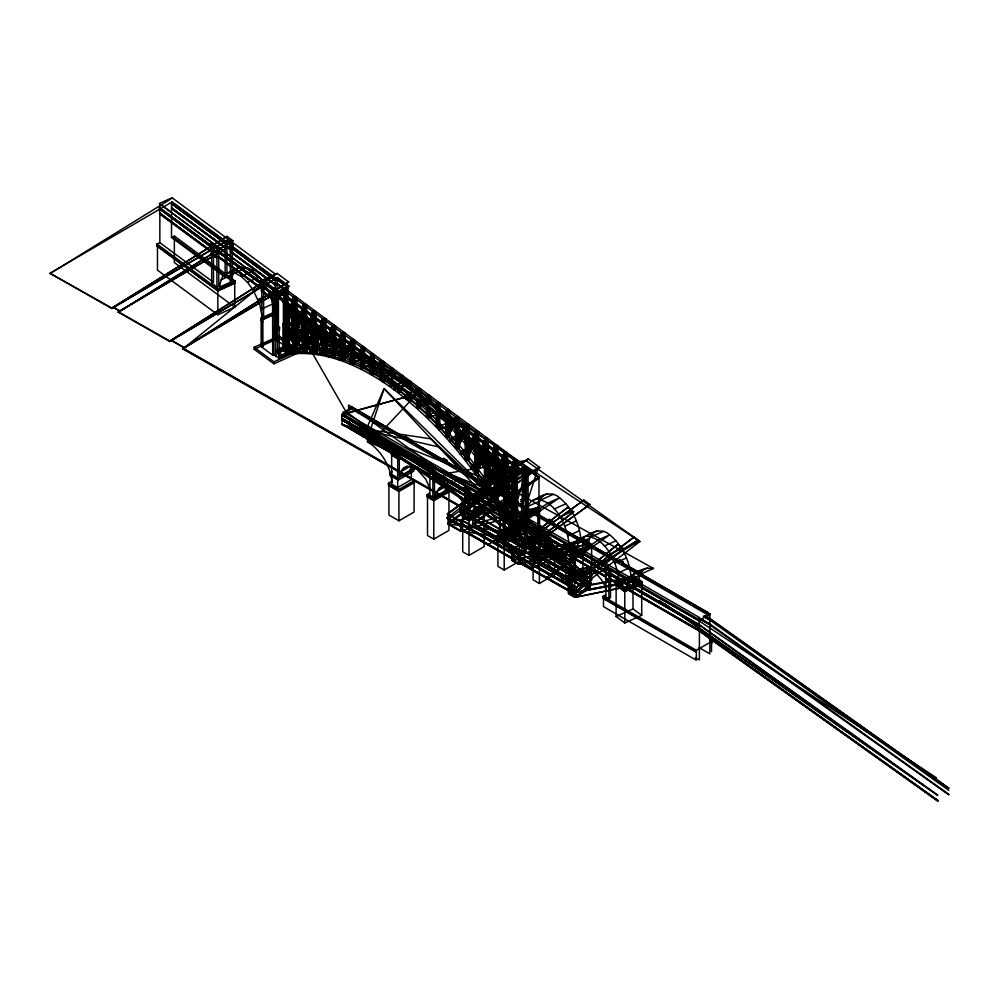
<?xml version="1.0" encoding="UTF-8"?>
<svg xmlns="http://www.w3.org/2000/svg" width="999" height="999" viewBox="0 0 999 999"><rect width="100%" height="100%" fill="white"/><g stroke="black" fill="none" stroke-linecap="round" stroke-linejoin="round"><path stroke-width="1.5" d="M525.249 524.937L525.249 499.962L526.985 501.248L526.985 526.223L525.024 525.049L525.024 519.443L523.626 518.406L521.503 520.804L509.353 526.148C479.37 474.55 442.22 425.961 394.23 389.86L394.318 385.989C361.313 361.838 319.355 341.458 277.572 351.66L279.295 356.144C320.492 346.041 361.863 366.158 394.405 389.985L406.506 384.528L406.418 380.532C370.704 354.57 320.979 330.269 277.572 351.66M523.164 518.756L494.268 473.414L482.167 478.871L480.819 481.381L492.919 475.924C468.494 441.633 440.172 409.677 406.331 384.403L406.418 380.532L394.318 385.989L394.405 389.985M407.704 397.577L407.879 393.781C372.59 365.334 326.636 339.535 279.82 350.649L281.543 355.12C322.739 345.03 364.111 365.147 396.653 388.973L396.566 384.977L396.478 388.848C430.319 414.123 458.641 446.078 483.066 480.369L484.415 477.859C462.4 446.915 437.25 417.969 407.879 393.781M415.309 394.143L415.484 390.347C380.194 361.9 334.24 336.101 287.425 347.215L289.148 351.698C330.344 341.596 371.715 361.713 404.258 385.539L404.17 381.543L404.083 385.414C452.072 421.516 489.223 470.104 519.205 521.703L520.916 519.767L511.7 504.245L510.052 506.306M418.893 407.155L419.243 403.509M426.498 403.733L426.848 400.075L415.484 390.347M211.288 253.459L211.288 254.108L213.087 252.647L211.288 253.459L216.883 257.592L218.681 256.78L218.731 286.201L219.817 287C220.055 281.081 222.44 273.639 229.058 272.365C236.239 267.47 245.742 264.485 252.809 271.104C265.422 281.306 272.827 297.277 274.151 313.286L275.237 314.098L275.237 285.09L230.382 251.935L232.18 251.124L232.18 280.132L230.382 280.944L230.382 251.935M219.817 287L231.468 281.743C231.706 275.824 234.091 268.381 240.709 267.108M537.862 509.278L539.585 510.564L539.585 535.539L526.523 541.433L524.787 540.159L523.701 540.646L512.824 532.604L448.064 523.876L460.651 531.043L525.499 512.887L526.585 513.698C526.835 507.779 529.22 500.324 535.826 499.05C543.006 494.168 552.509 491.171 559.577 497.802C572.19 507.992 579.595 523.976 580.931 539.984L582.017 540.784L524.512 553.571L472.627 524.025L538.973 477.809L528.096 469.767L528.096 525.711L538.973 533.753L537.862 534.265L537.862 509.278L540.022 510.639L526.56 516.72L524.6 515.259L524.6 513.299L538.061 507.217L540.022 508.678L540.022 510.639M526.585 513.698L538.236 508.441C538.473 502.522 540.859 495.079 547.477 493.806M535.826 499.05C556.967 501.211 567.207 526.56 569.28 545.242L570.367 546.041L512.537 560.589L518.593 564.035L575.599 549.912L576.685 550.724C576.935 544.805 579.32 537.35 585.926 536.076C593.106 531.181 602.609 528.196 609.69 534.827C622.29 545.017 629.695 561.001 631.031 577.01L632.117 577.809L582.454 586.563L530.569 557.017L589.048 543.856L583.803 539.972L524.512 553.571M576.685 550.724L588.336 545.466C588.586 539.547 590.971 532.105 597.577 530.831M585.926 536.076C607.08 538.236 617.32 563.586 619.38 582.267L620.466 583.066L570.479 593.568L576.535 597.027L625.711 586.937L626.798 587.737C626.136 574.388 642.207 566.908 653.458 568.419L641.808 573.676L636.038 573.101M626.798 587.737L638.448 582.492C638.686 576.573 641.071 569.13 647.689 567.857M429.77 475.437L399.3 457.842L397.689 458.778L391.258 454.42L397.689 458.129L399.3 457.205L399.3 475.736L400.075 476.186C399.45 467.944 409.165 463.548 415.397 468.531L418.007 467.02M400.075 476.186L410.527 470.154L411.526 465.546M466.695 499.55L466.695 496.528L434.49 477.934L432.879 478.858L429.882 477.135L429.882 495.254L432.879 496.99L435.277 496.515C440.709 471.653 467.682 500.474 465.921 514.198M435.277 496.515L445.729 490.472L446.715 485.864L436.263 491.895M500.561 516.071L469.692 498.251L468.081 499.188L465.084 497.452L465.084 515.584L468.081 517.307L470.479 516.833C475.099 493.031 500.986 518.631 500.799 531.705M470.479 516.833L480.931 510.801L481.256 508.354M535.764 536.401L504.895 518.581L503.284 519.505L500.287 517.782L500.287 535.901L503.284 537.637L505.681 537.15C510.289 513.361 536.188 538.948 535.988 552.022M537.1 537.175L535.489 538.099L535.489 556.231L538.486 557.954L540.871 557.479C544.63 534.915 569.393 557.03 570.529 569.418M540.871 557.479L551.336 551.448L551.66 549M572.302 557.492L570.691 558.429L570.691 576.548L573.688 578.284L576.073 577.797C579.832 555.232 604.595 577.36 605.731 589.735M576.073 577.797L586.525 571.765L586.863 569.318M430.007 417.557L430.532 414.061M437.612 414.123L438.136 410.639L426.848 400.075M394.318 385.989L416.995 404.52L428.284 415.084L439.448 426.423L438.761 429.732L450.849 424.275L451.548 420.966L440.384 409.627L429.095 399.063L406.418 380.532M440.996 428.721L441.695 425.412M448.613 425.287L449.3 421.978L438.136 410.639M451.848 440.634L452.697 437.5M459.453 437.2L460.314 434.078L449.3 421.978M293.619 297.377L285.776 325.312L287.3 326.436L294.78 344.742L286.963 326.76L295.167 298.526M296.965 297.714L294.942 298.626L287.175 326.511L295.429 298.551L293.369 297.452L295.379 296.541L296.965 297.714L296.965 346.491L294.942 347.402L293.369 346.228L293.369 297.452M296.828 333.641L305.082 305.682L296.828 333.641L295.429 332.442L303.371 304.408L295.529 332.33M296.616 333.903L304.807 305.657M304.857 339.648L314.235 344.505L306.393 340.796L314.735 312.812L306.893 340.734L304.857 339.648L312.687 336.114L314.235 337.262L306.393 348.039L304.857 346.903M314.46 312.787L306.631 340.709L305.082 339.573L312.6 311.588L305.182 339.46M325.911 319.106L323.901 320.017L316.121 347.914L324.388 319.942L322.315 318.856L324.338 317.944L325.911 319.106L325.911 347.54L323.901 348.451L322.315 347.29L322.315 318.856M324.113 319.917L316.271 347.839L314.735 346.703L322.24 318.718L314.835 346.591M478.596 467.794L477.06 466.658L485.039 438.661L484.677 467.27L486.251 468.431L488.274 467.52L488.274 439.085L486.7 437.924L484.677 438.836L477.21 466.583M486.438 439.872L478.509 467.907L486.338 439.985M504.195 452.997L496.366 480.919L497.902 482.055M503.983 453.096L503.983 495.242L505.556 496.403L507.579 495.492L507.579 453.346L506.006 452.185L503.983 453.096L506.068 454.195L498.226 482.117L496.166 481.031L507.03 494.942L497.714 482.167L505.744 454.133M505.744 488.024L513.998 460.064L505.744 488.024L513.636 506.181L515.184 507.342L507.342 489.285L505.819 488.161L513.661 484.627L515.184 485.751L507.342 464.897L505.806 463.761L503.783 464.672L503.783 513.449L505.357 514.61L507.38 513.698L507.38 464.922L505.357 465.834L505.357 514.61M513.848 460.127L506.006 488.049L507.554 489.198L515.059 507.529L507.667 489.198M515.397 461.263L507.455 489.298L515.721 461.326L513.636 460.227L515.646 459.315L517.232 460.477L517.232 509.253L515.209 510.164L513.636 509.003L513.636 460.227M517.12 526.51L516.133 531.118L505.681 537.15M515.759 537.587L538.061 468.219L539.747 467.457L528.184 458.916L460.164 506.381L183.192 348.676L275.449 274.163L172.065 197.752L159.291 203.521L525.287 473.976L504.495 544.318L515.759 537.587L582.554 576.061L531.48 546.54L589.847 504.483L583.903 500.087L524.612 543.069L473.538 513.986L538.061 468.219L460.164 505.931L183.192 348.239L288.699 281.943L277.135 273.401L261.001 280.682L272.552 289.66L274.238 288.898M324.238 349.4L332.08 325.911L324.151 349.488L325.686 350.624L333.529 327.135L335.564 326.236L335.564 349.625L333.541 350.537L331.968 349.375L331.968 325.986L333.991 325.075L335.564 326.236M462.487 453.246L463.511 450.312M470.092 449.812L471.128 446.878L460.314 434.078M341.621 333.117L341.621 351.611L343.194 352.784L345.217 351.873L345.217 333.366L343.644 332.205L341.621 333.117L333.803 351.985L335.614 353.159L343.444 334.328L335.227 353.122L343.181 334.265L341.633 333.129L333.891 351.885M472.914 466.496L474.1 463.773M480.519 463.074L481.705 460.339L471.128 446.878M362.962 436.863L384.091 388.586L588.523 590.009L639.148 580.881L633.915 576.997L584.065 585.626L582.454 586.563M293.718 350.162L303.122 328.933L293.419 350.05L295.267 351.311M295.18 308.117L295.18 350.262L296.765 351.436L296.765 309.29L294.742 310.202L294.742 352.347L293.157 351.173L293.157 309.028L295.18 308.117L296.765 309.29L304.595 330.12L295.142 351.323L304.458 330.145M497.727 499.937L496.153 498.776L496.153 456.63L497.727 457.792L497.727 499.937L495.704 500.849L494.13 499.687L494.13 457.542L496.153 456.63L503.983 477.46L494.692 498.676L496.228 499.812L505.544 478.633L497.689 457.767M354.87 340.497L353.296 339.335L351.273 340.247L351.273 354.67L352.847 355.844L354.87 354.932L354.87 340.497L352.847 341.408L344.867 356.368L353.072 341.496L351.286 340.259L343.444 355.219L344.992 356.368M448.014 432.43L455.494 417.345L455.719 431.855L457.305 433.029L459.328 432.117L459.328 417.694L457.742 416.521L455.719 417.432L447.902 432.417L449.737 433.703L457.217 418.618M449.375 433.603L457.28 418.593L459.328 417.694M490.671 476.935L492.02 474.425L481.705 460.339M492.919 475.924L494.268 473.414L483.953 459.328L451.548 420.966L437.799 427.072L436.226 425.911L436.226 414.747M306.606 340.597L314.448 344.318L304.595 339.81L312.437 343.519M488.324 474.887L495.866 479.07L486.513 473.901L494.355 470.354L495.879 471.491L488.311 482.48L495.866 471.478M494.155 477.797L486.301 474.088L495.904 478.746L494.355 477.609M492.17 493.518L490.671 495.816L502.772 490.359L504.27 488.061L492.17 493.518L511.6 525.137L513.311 523.201L484.415 477.859M504.095 507.679L502.447 509.74L492.919 494.792L494.418 492.507M500.524 491.371L502.022 489.085L521.453 520.691L508.878 526.498L508.878 528.134L512.4 530.744L512.187 505.856L515.821 504.22L517.544 505.494L517.544 530.481L528.096 525.711M312.724 336.139L304.583 346.715L312.724 336.139L304.87 315.272L302.809 316.159L302.809 351.735L304.395 352.897L306.418 351.985L306.418 316.421L304.832 315.247L304.832 350.824L306.418 351.985M314.448 337.412L306.606 348.201L314.448 337.412L306.456 341.071M344.88 345.192L353.084 352.659L343.456 343.793L341.421 344.692L341.421 359.116L342.994 360.277L345.017 359.365L345.017 344.942L343.456 343.793L343.444 358.204L345.017 359.365M351.373 351.398L351.074 362.987L352.647 364.148L354.67 363.236L354.67 352.073L353.097 350.911L351.074 351.823L343.519 343.494L352.834 352.822L351.298 351.685M449.388 422.415L457.23 430.319L447.914 420.979L449.45 422.115M455.881 428.621L448.027 420.716L457.292 430.02L455.744 428.871M508.878 526.498L511.001 524.1L523.626 518.406M509.353 526.148L511.063 524.213L512.4 525.137L512.4 530.744M582.554 576.061L584.053 575.174L590.921 579.095L639.959 541.508L416.958 393.918L377.947 435.452L345.679 411.251L276.111 289.847M304.595 345.005L294.892 332.642L305.931 346.678L297.003 333.504M590.634 582.442L590.559 578.883M344.031 425.062L489.66 493.469L590.272 588.286L584.065 584.977L582.454 585.913L530.569 556.381L530.569 552.335L582.454 581.868L584.053 580.819L590.322 584.39L590.634 582.954M590.197 584.315L590.122 588.436M344.068 419.505L591.133 583.241L584.053 579.17L582.454 580.144L531.58 551.186L582.454 579.632L584.053 578.696L591.133 582.729M344.068 420.005L591.133 583.241M344.031 421.016L590.322 584.39M347.302 423.126L349.425 421.216M344.131 415.896L590.921 579.095M704.47 615.784L709.852 618.881L709.69 624.75L948.85 794.929M570.479 588.886L570.479 592.931L572.077 591.995L572.077 587.949L520.192 558.404L518.593 559.465L512.325 555.894L513.936 554.957L513.936 553.808L462.25 524.388L462.25 529.458L460.651 530.394L460.651 525.287L462.25 524.35L513.124 553.821L462.25 524.85L460.651 525.786L447.09 518.069L514.448 466.009L447.889 513.911L447.889 517.557L460.651 524.812L460.651 521.178L462.25 520.242L571.878 582.654L570.279 583.591L570.279 587.237L576.535 590.796L576.535 587.162L587.737 577.272L550.262 541.945L341.745 414.523L341.745 418.156L342.982 419.33M637.999 540.072L623.813 548.788L617.869 544.393L569.667 583.603L576.548 587.512L587.974 577.41L550.262 541.945L341.646 414.935L350.112 407.679M576.535 590.796L587.824 580.844M587.499 586.713L576.535 596.378L576.548 591.271L588.149 581.031L535.988 532.03L341.745 418.631L342.357 424.325M539.348 477.21L473.026 524.025L539.348 477.847L528.134 468.931L516.945 473.976L447.689 523.901L460.651 531.281L462.25 529.695L513.736 559.003L512.125 560.589L518.593 564.273L520.192 562.687L571.678 591.995L570.079 593.581L576.548 597.252L587.662 586.8L489.11 493.868L341.745 423.976L391.521 453.359M576.548 597.252L587.662 587.449L438.661 446.928L341.745 424.625M576.548 587.512L623.813 548.788M569.667 583.603L617.869 544.393M303.159 328.746L295.317 307.892L303.059 328.996L304.583 330.12M518.593 554.52L573.713 511.763L567.769 507.367L511.725 550.611L518.593 554.52L520.104 553.646L571.178 582.717M573.713 511.763L520.104 553.196L520.192 556.868L571.878 586.301L569.467 587.749L576.548 591.77L588.149 581.543L535.988 532.529L341.745 419.13L392.27 448.301L390.659 449.225L392.27 447.789L341.745 418.631L342.982 419.842M511.725 550.611L567.769 507.367M211.688 249.45L211.688 253.484L213.486 252.685L213.486 248.639L159.74 209.053L213.287 248.626L213.287 247.477L211.488 248.289L211.488 249.425L216.908 253.434L218.731 252.51L263.399 285.639L263.399 284.503L218.606 251.436L262.587 283.928L260.801 284.74L272.627 293.456L274.425 292.645L274.338 295.03L514.535 472.527L448.089 523.251L448.089 519.205M584.053 575.174L634.015 537.112L639.959 541.508M634.015 537.112L582.554 575.611L638.186 540.197L525.861 460.527L444.33 473.763L429.283 462.949M460.651 521.528L525.287 473.976L460.651 521.528L447.29 513.923L512.05 466.196L513.736 465.434L447.29 513.923M531.48 546.977L589.847 504.483M524.612 543.069L583.903 500.087M546.141 577.872L598.039 540.084L609.69 534.827L556.518 571.79M532.18 551.398L532.18 555.444L526.111 551.985L524.512 552.922L472.627 523.389L538.948 477.185L528.096 469.155L517.12 474.113L449.275 522.964L514.385 504.957L512.899 503.871L512.899 471.466L515.609 470.242L517.12 471.353L526.548 467.107L526.523 499.475L525.049 498.389L522.327 499.612L522.327 467.22L525.049 465.996L525.224 499.7L526.985 501.248M449.488 516.62L447.889 519.205L514.535 472.527M473.538 513.986L539.747 467.457M460.164 506.381L528.184 458.916M488.186 544.88L547.927 503.059L559.577 497.802L498.576 538.798M526.411 467.17L460.077 512.075L460.077 510.926L461.675 509.989L474.425 517.257L474.425 518.406L472.827 519.343L524.512 548.763L526.111 547.939L582.454 580.107M571.178 582.28L639.11 540.884M538.948 477.185L472.627 519.343L472.627 523.389M231.381 245.667L233.179 245.367L226.96 240.796L111.776 308.491L49.95 273.289L111.876 308.079L227.035 236.376L232.979 240.771L118.744 311.988L169.818 341.071L275.449 274.163M183.192 348.676L288.699 281.943M528.096 469.155L460.077 512.075M169.818 341.071L277.135 273.401M118.744 311.988L232.979 240.771M111.876 308.079L227.035 236.376M50.649 273.227L172.415 198.014M351.636 408.778L342.033 414.71L416.958 393.918M353.109 407.879L351.223 406.78L550.187 521.653M182.48 348.738L288.099 285.976L182.48 348.738L460.077 506.78L461.675 505.844L474.425 513.111L474.425 516.745L472.827 517.682L472.827 514.048L474.425 513.111M118.044 312.05L232.38 244.805L118.044 312.05L169.73 341.483L277.16 277.872L275.362 278.172L226.96 242.457L225.137 243.381L171.503 203.746L225.162 243.269M169.73 341.483L277.06 277.822L288.898 286.538L286.301 287.3L288.099 286.488L288.099 287.637L286.214 288.374L287.899 287.612L287.949 348.251L277.397 353.009L277.397 328.034L279.57 329.395L275.537 331.218L273.576 329.757L273.576 327.797L275.712 328.596L278.421 327.372L278.421 294.967L276.923 293.856L286.351 289.61L286.376 322.015L287.862 323.114L285.14 324.338L283.666 323.239L283.641 290.834L285.14 291.945L285.09 351.848L287.113 350.936L287.113 302.16L285.527 300.986L283.516 301.898L283.516 350.674L285.527 349.762L287.113 350.936M111.776 308.491L227.06 240.334L225.262 241.146L172.153 201.898L49.95 273.289M447.09 518.069L449.088 516.383M460.077 510.926L459.665 510.189L461.663 509.015L475.237 516.745L473.638 518.194L524.5 547.152L526.111 546.178L526.111 542.532L532.38 546.103L532.38 549.737L530.781 550.674L530.781 547.04L532.38 546.103M459.665 510.701L461.675 509.49L461.675 505.844M447.689 523.901L449.45 523.064M460.651 524.812L462.25 523.876L462.25 520.242M472.827 519.343L472.827 518.194L475.237 516.745M460.651 526.361L462.25 525.424L514.135 554.957L514.135 559.003L512.537 559.939L512.325 554.745L513.936 553.808M462.25 525.536L460.651 526.473L447.889 519.205M460.651 531.281L462.25 529.695M520.192 556.868L518.593 557.804L512.325 554.245L512.325 550.599L513.936 549.662L513.936 553.309L511.525 554.757L518.606 558.778L520.204 557.842L571.066 586.813L520.204 557.342L518.593 558.316L518.593 563.386L520.192 562.449L520.204 557.342L571.878 586.8L571.878 587.949M461.675 509.989L461.675 511.138L524.512 547.115L524.512 543.468L526.111 542.532M511.525 554.757L513.124 553.309M472.827 523.913L524.512 553.334L524.512 547.614L526.111 546.678L532.38 550.249L532.38 551.398L530.569 552.335M526.111 547.827L524.512 548.763L472.627 519.343M512.537 555.894L514.135 554.957M518.593 557.804L518.593 554.17L520.192 553.234M512.125 560.589L513.736 559.003M524.512 553.334L526.111 552.397L526.111 546.678M582.454 581.755L530.781 552.335L530.781 551.186L533.179 549.737L526.111 545.704L524.5 546.64L473.638 518.194M531.58 551.186L533.179 549.737M530.569 556.381L532.18 555.444M590.322 583.241L584.053 579.67L584.053 585.389L582.454 586.326L530.981 557.017L532.579 555.444L526.111 551.76L524.512 552.697L472.827 523.264M518.593 564.273L520.192 562.687M530.981 557.017L532.579 556.081L526.111 552.397M582.454 580.144L582.454 576.46L584.053 575.524L590.322 579.095M569.467 587.749L571.066 586.301M571.878 586.8L570.279 587.737L570.279 588.886L576.535 592.457L587.499 582.779L535.152 533.354L341.745 419.817L397.689 452.31L399.3 451.386L429.97 469.093M582.454 586.326L582.454 580.606L584.053 579.67M570.279 588.886L572.077 587.949M570.079 593.581L571.678 591.995M588.523 590.009L590.122 589.073L639.148 580.881M390.859 444.642C392.17 444.717 389.985 441.92 397.689 448.676L397.689 452.31M412.162 440.222C410.714 441.908 412.45 442.145 405.344 436.288L403.833 437.599M430.157 474.787L399.3 456.968L397.689 457.904L397.689 452.784L391.458 449.225L391.458 450.374L393.069 449.45M393.281 449.45L391.658 450.374L391.658 454.42L397.689 457.904M397.689 448.676L399.2 447.714L399.3 451.386M409.952 441.595L413.274 443.044M399.2 448.151L397.689 449.026L390.859 445.079M390.659 449.225L397.689 453.284L399.3 452.36L430.494 470.367L399.3 451.848L397.689 452.822L390.659 448.726M431.293 470.367L429.682 471.303L429.682 472.452L431.506 471.516L399.3 452.922L397.689 453.971L391.458 450.374M411.476 467.669L413.886 469.068L413.886 471.029L398.189 480.094L389.747 475.212L389.747 473.251L392.357 471.74M403.346 468.281L407.267 466.021M401.074 471.578L410.214 466.296M410.851 466.683L413.461 465.172M410.676 478.084L414.622 480.369L414.622 482.33L398.926 491.396L388.399 485.314L388.399 483.341L392.32 481.081M389.747 473.251L398.189 478.121L413.886 469.068M426.473 468.169C433.803 464.473 425.886 467.057 432.879 469.006L434.49 468.069L434.49 471.703L465.159 489.41M442.058 459.228L443.568 458.354L447.365 460.551L445.154 461.913M431.293 466.221L429.682 467.157L429.682 470.791M430.157 475.424L399.3 457.604L397.689 458.541L391.658 455.069L391.658 484.065L397.689 487.537L411.363 479.645L411.363 472.015M464.398 489.947L434.49 472.677L432.879 473.613L428.883 471.303L430.494 469.867M428.883 471.303L431.293 469.867M447.365 460.551L445.854 461.863M469.592 488.361L468.081 489.672L464.285 487.475L465.796 486.163L434.39 468.481L432.879 469.343L429.083 467.157M388.399 483.341L398.926 489.423L414.622 480.369M399.3 453.034L432.879 472.639L434.49 471.703M465.159 489.922L434.49 472.177L432.879 473.151L432.879 478.221L434.49 477.285L466.695 495.879M464.685 497.452L466.296 496.528L434.49 478.171L432.879 479.095L429.483 476.486L432.879 478.459L434.49 477.522L466.296 495.879L464.685 497.452L468.081 499.425L469.692 498.489L501.498 516.845M446.066 487.649L449.488 489.622L449.488 491.583L433.791 500.649L426.96 496.703L426.96 494.73L429.57 493.219M438.549 488.598L442.47 486.338M445.079 484.827L447.689 483.329M452.584 483.241L455.194 481.73M446.565 489.098L444.955 490.022L445.729 490.472M455.819 485.839L458.441 484.328M426.96 494.73L433.791 498.676L449.488 489.622M433.791 500.337L448.951 491.583L448.951 530.394L433.791 539.148L427.497 535.514L427.497 496.703L432.542 499.612M398.926 520.804L414.086 512.05L414.086 482.33L398.926 491.083L388.936 485.314L388.936 515.034L398.926 520.804L398.926 489.423M456.456 491.508L459.065 489.997M478.771 478.671L477.247 479.982L478.771 479.108L482.567 481.306L478.771 479.108M464.285 487.475L465.796 486.6M469.692 488.386L468.081 489.235L468.081 492.957L469.692 492.032L500.362 509.74M480.756 482.005L482.567 480.869M481.056 481.743L482.567 481.306M500.899 510.501L499.275 511.95L500.899 510.501L469.692 492.495L468.081 493.469L464.885 491.62L464.885 492.769L466.695 491.833M500.899 511.013L469.692 493.007L468.081 493.931L464.085 491.121L468.081 493.431L469.692 492.495L469.692 497.614L500.561 515.434M465.084 492.769L465.084 496.815L468.081 498.538L469.692 497.614M464.685 496.815L468.081 498.776L469.692 497.839L501.498 516.208M481.268 507.967L484.69 509.94L484.69 511.913L468.993 520.966L462.162 517.02L462.162 515.059L466.083 512.787M473.751 508.928L477.672 506.668M471.466 512.225L480.619 506.943M482.554 506.58L489.085 502.809M491.021 506.156L493.643 504.645M462.162 515.059L468.993 519.005L484.69 509.94M499.488 507.355C506.231 506.93 492.619 505.207 503.284 509.64L504.895 508.716L504.895 512.35L535.564 530.057M512.45 499.875L513.961 499.001L517.769 501.198L516.258 502.509L517.769 501.198M500.087 511.95L501.698 511.013L501.698 512.162L500.087 513.086L500.087 511.95L503.284 513.786L504.895 512.824L536.088 530.831L534.477 532.267L538.486 534.577L540.097 533.653L571.291 551.66L569.68 552.584L571.291 551.148L540.097 533.141L538.486 534.115L535.289 532.267L535.289 533.416L538.486 535.264L540.097 534.328M501.898 512.162L500.287 513.086L500.287 517.132L503.284 518.868L504.895 517.932L535.764 535.751M501.023 513.511L503.633 512M469.592 493.631L503.284 513.286L504.895 512.35M535.377 536.401L504.895 518.806L503.284 519.742L499.887 517.132L503.284 519.093L504.895 518.169L535.377 535.764M516.471 528.296L519.892 530.269L519.892 532.23L504.195 541.296L497.365 537.35L497.365 535.377L501.286 533.116M508.953 529.245L512.874 526.985M506.668 532.542L515.809 527.26M468.993 555.382L484.153 546.64L484.153 511.913L468.993 520.654L462.699 517.02L462.699 551.748L468.993 555.382L468.993 519.005M497.365 535.377L504.195 539.323L519.892 530.269M523.613 527.984L521.003 529.495L521.003 527.872M534.677 527.684C541.433 527.26 527.809 525.536 538.486 529.97L538.486 533.603L540.097 532.679L570.766 550.387M549.163 519.318L547.652 520.629L549.163 519.318L552.971 521.515L551.46 522.827L552.971 521.515M547.552 521.041L549.163 520.104M538.486 529.882L539.997 529.008L571.391 547.127L569.88 548.439L573.688 550.636L575.199 549.762M534.477 532.267L536.088 531.331L504.895 513.324L503.284 514.26L499.275 511.95M550.749 522.889L556.693 525.849M539.997 529.445L538.486 530.319L534.677 528.121M535.289 533.416L536.9 532.479M537.1 532.479L535.489 533.416L535.489 537.462L538.486 539.185L540.097 538.261L570.953 556.081M538.486 535.139L540.097 534.215L572.302 552.809L572.302 555.506M570.566 556.081L540.097 538.486L538.486 539.423L535.089 537.462L535.089 538.099L536.7 537.175M538.274 540.147L542.195 537.887M504.195 570.017L519.355 561.276L519.355 532.23L504.195 540.983L497.902 537.35L497.902 566.383L504.195 570.017L504.195 539.323M536.488 553.434L532.567 555.706L539.398 559.652L555.094 550.586L555.094 552.559L539.398 561.613L532.567 557.667L532.579 555.444M544.143 549.575L548.064 547.315M541.87 552.872L552.322 546.828M552.16 550.062L550.549 550.998L551.336 551.448M561.426 546.803L564.035 545.292M553.284 553.284L539.398 561.301L533.104 557.667L533.104 579.832L539.398 583.466L554.545 574.712L554.545 552.559M588.174 541.833L586.663 543.156L588.174 541.833L584.365 539.647L582.854 540.958L569.767 533.404M569.88 548.439L571.391 547.577M572.102 547.514L570.491 548.439L570.491 552.085M575.299 549.363L573.688 550.287L573.688 553.933L575.299 552.996L605.968 570.704M586.351 542.981L587.562 542.282L585.426 541.046M606.156 576.398L575.299 558.578L573.688 559.515L573.688 554.395L570.491 552.584L570.491 553.733L572.102 552.809L572.102 551.66M572.302 552.809L570.691 553.733L570.691 557.779L573.688 559.515M568.806 555.656L574.038 552.647M606.493 571.478L575.299 553.458L573.688 554.433L569.68 552.085M570.491 553.733L573.688 555.581L575.299 554.532L606.156 572.352M573.688 555.581L575.299 554.657M570.279 557.779L571.903 556.855L570.279 558.429L570.279 557.779L573.688 559.74L575.299 558.816L605.769 576.411M570.691 557.779L572.302 556.855M586.875 568.943L590.284 570.916L590.284 572.877L574.6 581.942L567.757 577.996L567.757 576.023L570.379 574.512M579.345 569.892L583.266 567.632M590.546 563.686L593.169 562.175M577.072 573.189L586.213 567.907M590.284 570.916L574.6 579.969L567.757 576.023M594.018 568.631L591.396 570.142L591.396 568.518M596.628 567.12L599.238 565.609M681.33 615.372L937.674 795.017L699.188 624.525L699.188 620.891L610.401 570.092L608.891 570.966L605.082 568.768L606.593 567.894M625.861 565.784L621.853 563.473L623.364 562.162L619.567 559.964L618.056 561.276L595.816 548.439M621.853 563.036L623.364 562.162M681.33 615.871L937.674 795.529L699.188 625.037L610.501 573.826L608.891 574.762L605.681 572.914L605.681 574.063L607.305 573.126M607.504 573.126L605.894 574.063L605.894 578.109L608.891 579.832L610.501 578.908L699.4 630.232L938.073 800.599L698.988 630.232L610.501 579.133L608.891 580.069L605.481 578.109L605.481 578.746L608.891 580.706L610.501 579.782L698.988 630.869L938.073 801.248L699.4 630.869L610.501 579.545L608.891 580.481L605.894 578.746L605.894 596.878L608.891 598.601L610.501 597.677L610.501 579.133M606.618 574.475L609.228 572.964M575.199 554.595L608.891 574.25L610.501 573.326L699.188 624.525M605.681 574.063L608.891 575.911L610.501 574.862L699.4 626.186L699.4 630.232M608.891 575.911L610.501 574.974L699.4 626.186M574.6 597.365L589.747 588.611L589.747 572.877L574.6 581.63L568.306 577.996L568.306 593.731L574.6 597.365L574.65 552.684L565.484 545.904L582.966 538.024L592.132 544.792L592.132 546.765L574.65 554.645L565.484 547.877L565.484 545.904M696.365 652.247L602.959 598.314L602.959 596.353L605.581 594.842M698.488 620.953L709.952 613.886L710.252 614.51L705.818 612.412M709.852 618.881L705.856 616.108M602.959 596.353L696.365 650.274L712.062 641.221L712.062 643.181M213.486 252.685L159.852 213.049L159.378 208.167L212.487 246.915L210.689 248.227L213.287 246.965L159.378 207.667L213.287 247.477M171.703 203.759L172.153 202.41M213.087 253.296L159.628 213.786L159.852 213.049M171.503 203.746L171.503 207.792L225.187 247.19L226.985 246.378L232.58 250.512L230.781 251.973L232.58 250.512M159.628 213.786L213.486 253.321L213.486 282.33L211.688 283.129L211.688 254.133L213.486 253.321M232.18 280.132L226.935 276.261L225.137 277.073L171.503 237.437L171.503 208.429L225.187 247.839L226.985 247.028L232.58 251.161M171.503 237.437L174.425 236.114L235.264 281.081L235.264 283.042L217.77 290.934L156.93 245.979L156.93 244.006L159.852 242.682L213.486 282.33M156.93 245.979L217.844 290.622L217.844 314.76L234.728 307.143L234.728 283.004L174.126 238.224L235.264 283.042M210.889 243.656C212.462 245.791 208.729 238.411 216.908 248.139L218.706 247.327L218.706 250.974L263.399 283.991L260.801 284.74M171.703 202.61L225.162 242.12L226.96 241.308L232.38 245.304L232.38 246.453L230.382 247.252L230.382 251.298L275.237 284.453L277.035 283.641L287.899 291.658L272.652 298.539L261.8 290.509L261.8 286.476M211.488 249.425L213.486 248.639M261.001 281.119L262.687 280.357L218.519 247.727L216.833 248.489L210.889 244.093M213.287 246.965L213.287 243.331L211.488 244.143L211.488 247.777L216.908 251.773L218.706 250.974M171.503 208.429L225.137 248.064L226.935 247.252L232.18 251.124M288.099 287.637L277.06 279.483L275.237 280.407L230.582 247.265L230.582 246.116L233.179 245.367M218.606 251.935L216.808 252.747L210.689 248.227M211.688 253.484L216.933 257.367L218.731 256.556L263.599 289.698L261.8 290.509M230.382 251.298L232.18 250.487L232.18 246.441L226.935 242.57M224.375 274.7L236.026 269.443M229.058 272.365L234.827 272.939L246.478 267.682M221.204 279.732L232.842 274.475M211.688 283.129L216.933 287.013L218.731 286.201M156.93 244.006L217.77 288.961L235.264 281.081M217.844 290.622L234.728 283.004M234.827 272.939L241.159 276.361L247.502 282.292L259.141 277.048M263.399 284.503L261.601 285.314L261.601 286.451L272.627 294.605L274.425 293.793L272.652 294.493M230.582 246.116L275.262 279.146L277.06 278.334L288.099 286.488M247.502 282.292L253.271 290.247L264.91 285.002M261.401 290.484L263.199 289.673L261.401 291.134L261.401 290.484L272.602 298.763L272.677 355.144L273.763 354.657L279.233 358.429C320.979 332.679 371.278 359.665 406.506 384.528M288.299 292.332L277.085 284.053L275.287 284.865L277.085 283.404L288.299 291.696L277.098 297.39L287.949 292.307L277.073 284.265L275.237 285.09M272.677 355.144L261.8 347.103L261.8 291.159L263.599 290.347L263.599 319.343L262.512 318.544L259.752 304.37L253.271 290.247M274.425 288.649L519.567 470.254M257.954 299.513L269.593 294.255M263.399 283.991L263.399 280.357L261.601 281.169L261.601 284.802L272.627 292.957L274.425 292.145L274.775 292.907L272.527 293.918L260.801 285.252M274.775 292.407L272.527 293.918M286.301 286.788L288.898 286.538M261.401 291.134L272.602 299.413L274.388 298.601L274.338 295.03M274.213 295.08L275.712 296.191L278.421 294.967M285.14 291.945L287.862 290.721M272.602 298.763L288.299 291.696M274.388 298.601L272.677 299.2L261.8 291.159M261.126 309.228L272.777 303.971M285.09 303.072L287.113 302.16L295.429 322.952L287.2 348.002L295.155 322.914L287.387 302.035L295.217 322.889L293.619 321.778L285.776 346.89L287.325 348.039M261.8 347.103L262.887 346.616L262.887 321.641L260.727 320.267L260.727 318.306L274.188 312.225L276.161 313.686L276.161 315.647L274.226 314.46M262.512 318.544L274.151 313.286M260.727 320.267L274.188 314.198L276.161 315.647M276.161 313.686L261.151 320.354L261.151 345.342L262.887 346.616M262.887 321.641L262.7 319.755L260.727 318.306M303.009 304.583L305.032 303.671L306.618 304.845L306.618 346.99L304.595 347.902L303.009 346.728L303.009 304.583L304.595 305.756L304.595 347.902M304.595 305.756L306.618 304.845M285.527 321.491L287.325 320.679L287.325 328.746L285.527 329.558M293.369 317.957L291.571 318.768L291.571 326.835L293.369 326.024M279.57 329.395L279.57 327.422L276.948 326.273L278.421 327.372M283.004 323.539L287.038 321.715L288.998 323.177L284.977 324.987L283.004 323.539L283.004 325.512L284.977 326.96L288.998 325.137L286.838 323.776L286.838 348.763L288.561 350.037L288.336 344.53L275.712 350.224L275.712 355.831M287.113 322.665L288.911 321.853L288.911 329.92L287.113 330.731M293.144 319.942L294.942 319.131M312.662 311.725L314.685 310.801L316.271 311.975L316.271 347.54L314.248 348.451L312.662 347.29L312.662 311.725L314.248 312.887L314.248 348.451M273.576 329.757L273.763 354.657M283.004 325.512L284.927 326.698L288.561 325.062L288.561 350.037M273.576 327.797L275.537 329.245L279.57 327.422M293.269 321.541L285.439 325.537L293.394 321.853L294.93 322.989L287.1 326.536L285.564 325.399L293.406 343.456L294.955 344.593M314.248 312.887L316.271 311.975M275.487 330.956L279.133 329.308L279.133 354.295L277.397 353.009M287.15 326.348L294.992 322.814M287.15 326.81L294.992 323.264M293.144 328.009L294.942 327.197M295.18 328.621L296.978 327.809M303.009 325.087L301.223 325.899L301.223 333.966L303.009 333.167M254.196 347.265L279.146 336.014L298.863 350.574L298.863 352.585L273.913 363.836L254.196 349.275L254.196 347.265L273.913 361.838L273.913 363.836M261.151 345.342L274.226 339.435L275.949 340.721L277.073 340.209L287.949 348.251M296.765 329.795L298.564 328.983L298.564 337.05L296.765 337.862M254.196 349.275L279.146 338.012L298.863 352.585M295.092 332.205L302.922 328.671M295.204 332.517L306.069 346.441L295.204 332.517L303.034 328.983M295.092 332.667L302.922 329.133M296.74 333.666L304.645 329.945L296.803 333.941M295.18 336.688L296.978 335.889M302.797 335.14L304.595 334.328M304.832 335.751L306.631 334.952M312.662 332.23L310.864 333.029L310.864 341.109L312.662 340.297M306.418 336.925L308.216 336.114L308.216 344.18L306.418 344.992M275.712 350.224L277.098 351.261L289.722 345.567L291.845 352.747L288.336 350.137M312.575 335.801L304.745 339.797L312.575 336.263M293.369 346.228L295.379 345.317L296.965 346.491M306.456 340.609L314.298 337.075M306.393 340.796L314.235 337.262L306.418 316.421L304.395 317.332L304.395 352.897M304.832 343.831L306.631 343.019M279.295 356.144L291.396 350.686L300.549 348.813L298.901 344.33L286.8 349.787L288.449 354.27M279.233 358.429L279.233 356.793L291.845 351.099M312.45 342.27L314.248 341.458M293.157 351.173L295.18 350.262M303.009 346.728L305.032 345.816L306.618 346.99M314.485 342.894L316.283 342.083L316.283 346.553L314.485 347.365M322.315 339.36L320.517 340.172L320.517 344.643L322.315 343.831M273.913 361.838L298.863 350.574M316.071 344.056L317.857 343.244L317.857 347.714L316.071 348.526M322.652 341.084L322.103 345.804L323.901 344.992M302.809 351.735L304.832 350.824M312.662 347.29L314.685 346.378L316.271 347.54M333.341 338.723L335.364 337.812L335.364 356.306L333.341 357.217L331.768 356.056L331.768 337.562L333.791 336.651L335.352 337.799L343.194 349.588L333.803 336.663L333.791 355.144L335.364 356.306M345.217 333.366L343.194 334.278L343.194 352.784M312.462 351.735L314.485 350.824L316.071 351.985L314.048 352.897L312.462 351.735L312.462 323.289L314.485 322.377L316.071 323.551L323.901 344.38L322.365 343.256L314.523 322.415L314.485 350.824M322.315 347.29L324.338 346.378L325.911 347.54M322.115 353.821L324.138 352.909L325.711 354.071L323.701 354.982L322.115 353.821L322.115 330.432L324.138 329.52L325.699 330.669L333.541 347.09L331.993 345.941L324.151 329.533L324.138 352.909M331.968 349.375L333.991 348.464L335.564 349.625M345.017 344.942L342.994 345.854L342.994 360.277M331.768 356.056L333.791 355.144M341.621 351.611L343.644 350.699L345.217 351.873M360.926 347.377L362.937 346.466L364.523 347.64L364.523 358.791L362.5 359.702L360.926 358.541L360.926 347.377L362.5 348.551L362.5 359.702M354.67 352.073L352.647 352.984L352.647 364.148M362.5 348.551L364.523 347.64M341.421 359.116L343.444 358.204M351.273 354.67L353.296 353.758L354.87 354.932M351.074 362.987L353.097 362.075L354.67 363.236M360.926 358.541L362.937 357.63L364.523 358.791M362.737 358.042L360.726 358.953L360.726 366.958L362.3 368.119L364.323 367.207L364.323 359.215L362.737 358.042L362.737 366.046L364.323 367.207M370.567 354.508L372.59 353.596L374.175 354.77L374.175 362.762L372.152 363.673L370.567 362.512L370.567 354.508L372.152 355.681L372.152 363.673M364.323 359.215L362.3 360.127L362.3 368.119M372.152 355.681L374.175 354.77M360.726 366.958L362.737 366.046M370.567 362.512L372.59 361.601L372.59 353.596M372.39 365.172L370.367 366.084L370.367 372.989L371.953 374.163L373.976 373.251L373.976 366.346L372.39 365.172L372.39 372.078L373.976 373.251M380.219 361.638L382.242 360.726L383.828 361.9L383.828 368.806L381.805 369.717L380.219 368.544L380.219 361.638L381.805 362.812L381.805 369.717M373.976 366.346L371.953 367.257L371.953 374.163M381.805 362.812L383.828 361.9M370.367 372.989L372.39 372.078M380.219 368.544L382.242 367.632L383.828 368.806M382.043 372.302L380.02 373.214L380.02 379.17L381.606 380.344L383.628 379.433L383.628 373.476L382.043 372.302L382.043 378.259L383.628 379.433M389.872 368.768L391.895 367.857L393.481 369.031L393.481 374.987L391.458 375.899L389.872 374.725L389.872 368.768L391.458 369.942L391.458 375.899M383.628 373.476L381.606 374.388L381.606 380.344M391.458 369.942L393.481 369.031M380.02 379.17L382.043 378.259M389.872 374.725L391.895 373.813L391.895 367.857M391.695 379.433L389.672 380.344L389.672 385.239L391.258 386.413L393.269 385.502L393.269 380.607L391.695 379.433L391.695 384.328L393.269 385.502M399.525 375.911L401.548 375L403.121 376.161L403.121 381.056L401.111 381.968L399.525 380.806L399.525 375.911L401.111 377.073L401.111 381.968M393.269 380.607L391.258 381.518L391.258 386.413M401.111 377.073L403.121 376.161M389.672 385.239L391.695 384.328M399.525 380.806L401.548 379.895L403.121 381.056M399.637 385.302L397.614 386.213L397.614 391.121L399.2 392.282L401.223 391.371L401.223 386.476L399.637 385.302L399.637 390.197L401.223 391.371M407.467 381.78L409.49 380.869L411.064 382.03L411.064 386.925L409.053 387.837L407.467 386.675L407.467 381.78L409.053 382.942L409.053 387.837M401.223 386.476L399.2 387.387L399.2 392.282M409.053 382.942L411.064 382.03M394.23 389.86L406.331 384.403M397.614 391.121L399.637 390.197M407.467 386.675L409.49 385.764L411.064 386.925M409.29 392.445L407.267 393.356L407.267 399.3L408.853 400.474L410.864 399.563L410.864 393.606L409.29 392.445L409.29 398.389L410.864 399.563M417.12 388.911L419.143 387.999L420.716 389.16L420.716 395.117L418.693 396.029L417.12 394.855L417.12 388.911L418.693 390.072L418.693 396.029M410.864 393.606L408.853 394.518L408.853 400.474M418.693 390.072L420.716 389.16M407.267 399.3L409.29 398.389M417.12 394.855L419.143 393.943L419.143 387.999M418.943 399.575L416.92 400.487L416.92 407.392L418.494 408.554L420.517 407.642L420.517 400.736L418.943 399.575L418.943 406.481L420.517 407.642M426.773 396.041L428.796 395.129L430.369 396.291L430.369 403.196L428.346 404.108L426.773 402.947L426.773 396.041L428.346 397.202L428.346 404.108M420.517 400.736L418.494 401.648L418.494 408.554M428.346 397.202L430.369 396.291M416.92 407.392L418.943 406.481M426.773 402.947L428.796 402.035L430.369 403.196M428.596 406.705L426.573 407.617L426.573 415.621L428.146 416.783L430.169 415.871L430.169 407.867L428.596 406.705L428.596 414.71L430.169 415.871M436.426 403.171L438.449 402.26L440.022 403.421L440.022 411.426L437.999 412.337L436.426 411.176L436.426 403.171L437.999 404.333L437.999 412.337M430.169 407.867L428.146 408.778L428.146 416.783M437.999 404.333L440.022 403.421M426.573 415.621L428.596 414.71M436.426 411.176L438.449 410.264L438.449 402.26M446.078 410.302L447.652 411.476L447.652 422.627L446.078 421.466L446.078 410.302L448.089 409.39L449.675 410.564L449.675 421.715L448.089 420.554L448.089 409.39M439.822 414.997L438.236 413.836L438.236 425L439.822 426.161L439.822 414.997L437.799 415.909L437.799 427.072M447.652 411.476L449.675 410.564M436.226 425.911L438.236 425M446.078 421.466L448.089 420.554M465.372 424.563L467.395 423.651L468.981 424.825L468.981 443.319L466.958 444.23L465.372 443.069L465.372 424.563L466.933 425.724L459.428 444.655L467.245 425.824L459.028 444.617L457.554 443.444L465.134 424.513L457.704 443.381M468.981 424.825L466.958 425.736L466.758 460.701L468.781 459.79L468.781 436.401L467.207 435.239L465.172 436.138L465.172 459.528L466.758 460.701M445.866 436.301L447.889 435.389L449.475 436.563L447.452 437.475L445.866 436.301L445.866 421.878L447.889 420.966L447.889 435.389M455.719 431.855L457.742 430.944L459.328 432.117M475.024 431.693L477.047 430.781L478.621 431.955L478.621 455.344L476.61 456.256L475.024 455.094L475.024 431.693L476.585 432.854L476.61 456.256M466.758 437.312L468.781 436.401L476.598 452.809L475.049 451.66L467.207 435.239L467.195 458.616L468.781 459.79M478.621 431.955L476.61 432.867L468.656 456.431L476.498 432.942M455.519 447.502L457.542 446.59L459.128 447.764L457.105 448.676L455.519 447.502L455.519 429.008L457.542 428.096L466.945 441.046L457.567 428.109L457.542 446.59M465.372 443.069L467.395 442.157L468.981 443.319M484.677 438.836L486.251 439.997L488.274 439.085M496.353 445.054L496.353 480.619L497.927 481.793L495.904 482.704L494.33 481.53L494.33 445.966L496.353 445.054L497.927 446.216L497.952 484.39L496.153 485.202M465.172 459.528L467.195 458.616M475.024 455.094L477.047 454.183L478.621 455.344M494.33 445.966L495.904 447.127L497.927 446.216M476.848 462.874L478.646 462.062L478.646 466.533L476.848 467.345M483.441 459.89L482.879 464.622L484.677 463.811M484.465 461.313L486.251 460.502M497.727 457.792L495.704 458.703L495.704 500.849M507.579 453.346L505.556 454.258L505.556 496.403M478.421 468.506L480.219 467.694L480.219 463.224M484.465 465.784L486.251 464.972M474.825 471.715L476.848 470.804L478.421 471.965L476.411 472.877L474.825 471.715L474.825 443.269L476.848 442.357L478.421 443.531L486.226 464.36L484.69 463.211M484.677 467.27L486.7 466.358L488.274 467.52M486.501 470.005L488.299 469.193L488.299 477.26L486.501 478.071M493.094 467.033L492.532 475.349L494.33 474.537M488.074 471.166L489.872 470.354L489.872 478.421L488.074 479.233M494.105 468.444L495.904 467.632M486.451 473.613L494.293 470.079M486.451 474.075L494.293 470.541M517.232 460.477L515.209 461.388L515.209 510.164M496.016 471.353L488.061 475.037L486.513 473.901M488.174 475.349L496.016 471.815M494.105 476.511L495.904 475.699M496.153 477.135L497.952 476.323M502.734 474.163L502.185 482.48L503.983 481.668M497.727 478.296L499.525 477.485L499.525 485.551L497.727 486.363M503.758 475.574L505.556 474.762M484.478 485.976L486.501 485.064L488.074 486.238L486.051 487.15L484.478 485.976L484.478 450.412L486.501 449.5L488.074 450.661L495.879 471.491M494.33 481.53L503.946 477.21M496.103 481.206L504.008 477.497L505.531 478.621L497.714 482.167M497.827 482.017L505.669 478.484M497.827 482.48L505.669 478.946M539.348 477.847L528.134 469.567L517.095 474.737M503.758 483.641L505.556 482.829M505.806 484.265L507.592 483.454M513.636 480.731L511.838 481.543L511.838 489.61L513.636 488.798M507.38 485.427L509.178 484.615L509.178 492.694L507.38 493.494M515.209 481.893L513.411 482.704L513.411 490.771L515.209 489.972M505.756 487.887L513.598 484.353M505.756 488.349L513.598 484.802M507.367 489.298L515.309 485.614L507.48 489.61M505.806 492.332L507.592 491.52M494.13 499.687L496.153 498.776M503.983 495.242L506.006 494.33L507.579 495.492M512.824 532.604L513.911 532.117L513.911 507.142L511.763 505.769L511.763 503.808L515.784 501.985L517.757 503.434L517.544 505.494M527.185 499.188L521.615 501.61L523.151 502.972L521.191 501.523L521.191 499.55L525.224 497.727L527.185 499.188L527.185 501.148M512.899 503.871L515.609 502.647L517.757 503.434M511.763 505.769L515.784 503.958L517.757 505.407M521.191 501.523L525.224 499.7M503.783 513.449L505.806 512.537L507.38 513.698M513.636 509.003L515.646 508.091L517.232 509.253M531.143 501.386L542.794 496.141M541.595 499.625L553.246 494.38M527.971 506.418L539.622 501.161M524.6 515.259L524.787 540.159M524.6 513.299L526.56 514.747L540.022 508.678M526.523 516.458L539.585 510.564M512.4 525.137L525.024 519.443M501.885 530.294L526.835 519.043L546.54 533.603L546.54 535.614L521.59 546.865L501.885 532.292L501.885 530.294L521.59 544.867L521.59 546.865M508.878 528.134L521.503 522.452L525.024 525.049M501.885 532.292L526.835 521.041L546.54 535.614M554.27 508.991L565.921 503.733M503.733 532.43L526.61 522.102L544.692 535.476L544.692 544.88L521.815 555.194L503.733 541.833L503.733 532.43L521.815 545.804L521.815 555.194M496.328 539.26L524.063 526.748L559.128 552.659L559.128 555.681L531.393 568.194L496.328 542.282L496.328 539.26L531.393 565.172L531.393 568.194M496.328 542.282L524.063 529.77L559.128 555.681M503.733 541.833L526.61 531.505L544.692 544.88M560.039 516.945L571.69 511.688M521.59 544.867L546.54 533.603M564.722 526.198L576.373 520.941M521.815 545.804L544.692 535.476M567.894 535.926L579.545 530.669M581.243 538.411L592.894 533.154M569.28 545.242L580.931 539.984M565.484 547.877L582.966 539.984L592.132 546.765M591.608 580.044L582.904 573.613L582.904 540.297L591.608 546.728L591.608 580.044L574.712 587.662L566.008 581.231L566.008 547.914L583.803 539.972M591.695 536.65L603.346 531.406M578.071 543.444L589.722 538.186M531.393 565.172L559.128 552.659M518.593 564.035L575.599 549.912M530.569 557.017L589.048 543.856M574.65 552.684L592.132 544.792M591.608 546.728L574.712 554.345L566.008 547.914M604.37 546.016L616.021 540.759M610.139 553.97L621.79 548.713M566.008 581.231L582.904 573.613M614.822 563.224L626.473 557.966M617.994 572.951L629.645 567.694M631.356 575.436L643.006 570.179M615.584 582.929L633.066 575.049L642.245 581.818L642.245 583.791L624.75 591.67L615.584 584.902L615.584 582.929L624.75 589.71L624.812 622.951L641.708 615.334L641.708 583.753L633.004 577.322L633.004 608.903L641.708 615.334M619.38 582.267L631.031 577.01M615.584 584.902L633.066 577.01L642.245 583.791M624.812 622.951L616.121 616.52L616.121 584.939L633.915 576.997M628.171 580.469L639.822 575.212M576.535 597.027L625.711 586.937M624.75 589.71L642.245 581.818M641.708 583.753L624.812 591.371L616.121 584.939M616.121 616.52L633.004 608.903M450.561 481.518L452.36 480.894M417.07 394.006L341.646 414.485L699.188 620.891M472.627 524.025L537.15 507.629L538.236 508.441M512.537 560.589L568.568 546.853L573.813 550.724M391.983 453.396L367.232 439.335L384.091 388.586L578.146 596.091M570.479 593.568L618.668 583.878L623.913 587.749M486.863 473.713L494.692 445.791L486.713 473.788L488.249 474.925M515.297 485.751L507.492 510.776L515.397 485.651L513.848 484.515L506.006 509.64L507.554 510.776M467.345 455.144L475.187 431.655L467.207 455.207L468.756 456.343M505.469 478.696L496.153 499.862M344.118 425.986L431.093 438.848L590.521 589.073L489.71 493.431M460.651 531.043L523.701 540.646M367.507 439.26L367.507 441.858L499.375 493.731L641.808 573.676M409.802 448.588L509.64 488.611L653.458 568.419M113.374 307.205L120.255 311.114M171.316 340.197L184.69 347.802M461.663 505.494L475.037 513.111M526.111 542.182L532.979 546.103M113.374 307.555L119.643 311.114M171.328 340.547L184.078 347.802M472.827 514.048L524.512 543.468M530.781 547.04L582.454 576.46M461.675 509.49L475.237 517.257M526.111 546.178L533.179 550.249M459.665 510.189L460.077 506.78M472.827 518.194L524.512 547.614M530.781 551.186L582.454 580.606M590.521 588.423L584.053 584.752L582.454 585.689L530.981 556.381M584.053 585.389L590.521 589.073M526.111 552.634L532.18 556.081M584.078 585.626L590.122 589.073M462.15 520.654L513.224 549.725M447.889 513.911L460.651 521.178M512.325 550.599L518.593 554.17M570.279 583.591L576.535 587.162M462.25 523.876L513.936 553.309M449.587 518.331L449.488 517.12M447.09 517.557L460.651 525.324M511.525 554.245L518.593 558.316M569.467 587.237L576.535 591.308M462.25 529.458L514.135 559.003M520.192 562.449L572.077 591.995M462.25 530.107L514.135 559.64M520.192 563.099L572.077 592.632M462.25 530.344L513.736 559.652M520.192 563.324L571.678 592.644M447.689 523.251L460.651 530.631M512.125 559.939L518.593 563.623M570.079 592.931L576.548 596.615M412.162 440.659L405.344 436.288M447.365 460.989L443.568 458.354M517.769 501.635L513.961 499.001M550.437 520.491L552.971 521.953M588.174 542.282L584.365 539.647M623.364 562.599L619.567 559.964M443.568 459.14L446.765 460.989M478.771 479.458L481.968 481.306M620.629 561.376L622.764 562.599M551.46 522.39L709.952 613.886M357.118 410.626L361.114 412.937M363.786 414.473L366.458 416.021M369.131 417.557L401.161 436.051M415.884 444.555L440.746 458.903M447.165 462.612L456.318 467.907M458.941 469.418L472.015 476.96M474.637 478.471L477.247 479.982M481.056 482.18L503.296 495.017M505.919 496.528L512.45 500.312M515.959 502.335L541.108 516.858M543.731 518.369L547.652 520.629M559.303 527.36L561.925 528.871M564.535 530.382L567.157 531.893M586.663 543.156L593.194 546.928M628.533 567.332L631.206 568.868M633.865 570.404L672.577 592.757M675.249 594.293L689.922 602.772M692.594 604.308L708.616 613.561M358.154 411.688L360.839 413.236M589.947 545.516L592.619 547.052M607.292 555.531L609.952 557.067M633.241 570.516L635.938 572.065M705.856 615.609L949.05 788.361L705.519 615.871M703.121 616.158L709.852 620.029L948.75 790.296M704.382 616.995L709.852 620.142M700.461 618.543L709.852 623.963L948.85 794.292M700.274 618.668L709.852 624.188M700.461 619.18L709.852 624.6M698.938 618.531L709.852 624.837L709.852 653.833L699.075 647.614M341.646 414.935L392.37 444.218M398.888 447.977L430.594 466.283M469.293 488.623L500.998 506.93M504.495 508.953L536.188 527.247M574.9 549.587L605.282 567.145M464.285 487.037L468.081 489.323M569.88 548.001L573.688 550.287L575.199 549.325L575.299 552.996M605.082 568.331L608.891 570.616M499.488 507.804L503.284 509.989L504.795 508.678M341.745 418.156L391.733 447.015M606.493 571.977L575.299 553.97L573.688 554.907L569.68 552.584M391.945 448.676L342.058 419.992M465.359 491.058L434.49 473.251L432.879 474.288L429.682 472.452M500.561 511.388L469.692 493.568L468.081 494.617L464.885 492.769M535.764 531.705L504.895 513.886L503.284 514.935L500.087 513.086M434.39 473.301L468.081 492.957M504.895 514.01L538.486 533.603M539.997 534.278L573.688 553.933M428.883 470.791L432.879 473.101L429.682 471.303M499.275 511.438L503.284 513.748L503.284 518.868M534.477 531.755L538.486 534.078L538.486 539.185M608.891 579.832L608.891 574.712L601.211 569.979M341.745 423.738L391.958 452.722M341.745 423.976L391.558 452.734M399.3 457.205L429.77 474.8M540.097 538.898L570.953 556.718M606.156 577.047L575.299 559.228L573.688 560.152L570.691 558.429M570.566 556.73L540.097 539.135L538.486 540.059L535.089 538.099M605.769 577.047L575.299 559.452L573.688 560.389L570.279 558.429M432.879 478.221L429.882 476.486L429.882 472.452M535.489 538.099L538.486 539.835M551.673 548.613L555.094 550.586M709.39 639.672L712.062 641.221M409.752 469.705L410.527 470.154M480.931 510.801L480.144 510.352L481.755 509.415L481.755 506.393M586.525 571.765L585.751 571.316L587.362 570.379L587.362 567.357M392.295 476.373L398.464 479.932M696.365 651.935L603.496 598.314L603.496 606.618L696.365 660.239L696.365 650.274M392.132 482.48C390.484 466.346 381.468 450.512 367.507 441.858M695.354 657.542L699.4 659.877L699.4 630.869M698.488 620.504L936.538 777.884M576.885 552.872L598.651 567.732M601.211 569.467L608.891 574.712M576.885 553.371L592.245 563.861M596.091 566.483L598.651 568.231M664.747 603.746L678.771 613.586M659.64 600.686L678.771 614.085M357.917 411.6L426.798 461.151M227.06 240.334L233.179 244.855M277.16 277.36L288.898 286.039M277.035 279.595L287.899 287.612M171.703 202.11L225.262 241.146M230.582 245.617L275.362 278.172M230.382 247.252L275.237 280.407M526.548 467.107L286.214 289.673L286.301 287.3M232.18 250.487L226.935 246.616L225.137 247.427L171.503 207.792M284.415 290.484L524.612 467.982M230.781 251.323L275.462 284.353M331.98 325.999L333.529 327.135L333.341 357.217M455.744 417.445L457.28 418.593L457.305 433.029M522.327 467.22L523.838 468.331L523.813 500.699L522.327 499.612M230.781 251.973L275.462 284.99M281.169 291.945L521.366 469.443M212.575 243.331L159.828 203.821L159.828 207.455M261.001 280.682L272.627 289.31L272.627 292.957M512.05 466.196L523.601 474.737M277.635 295.329L514.822 470.604M218.731 252.51L263.599 285.664L263.599 289.698M210.689 247.715L216.908 252.285M277.098 296.74L276.923 293.856M517.12 474.113L517.095 503.733M512.899 471.466L514.41 472.577M159.628 213.149L213.087 252.647M218.681 256.78L263.199 289.673M263.599 290.347L218.731 257.193L216.933 258.004L211.688 254.133M263.199 290.322L218.681 257.43L216.883 258.242L211.288 254.108M230.382 280.944L231.468 281.743M587.25 544.655L588.336 545.466M637.362 581.68L638.448 582.492M286.838 323.776L288.561 325.062M521.191 499.55L523.151 500.998L523.339 527.859L521.615 526.585L521.615 501.61M486.513 481.143L488.061 482.28M277.397 328.034L279.133 329.308M511.763 503.808L513.723 505.257M288.336 344.53L289.722 345.567M234.728 307.143L174.35 262.537L174.35 238.399M537.862 534.265L539.585 535.539M285.09 351.848L283.192 350.399L283.192 325.424M517.544 530.481L515.821 529.195L515.821 504.22M512.187 530.844L513.911 532.117M217.844 314.76L157.467 270.155L157.467 246.016M417.694 470.054L425.886 479.333L429.732 488.124M535.988 532.529L587.824 581.356M439.448 426.423L471.853 464.785L492.919 494.792M388.673 444.817L391.071 447.789M492.02 474.425L502.772 490.359M611.138 573.114L612.337 574.912M575.936 552.784L577.135 554.595M540.134 531.568L541.945 534.265M505.544 512.15L506.743 513.948M470.342 491.82L471.54 493.618M434.54 470.604L437.375 475.212M287.113 326.548L294.942 344.568M289.673 346.203L291.396 350.686M277.098 351.261L279.233 356.793M513.636 484.59L505.806 463.761L505.806 512.537M494.33 470.329L486.501 449.5L486.501 485.064M484.677 463.199L476.848 442.357L476.848 470.804M293.406 321.865L285.564 301.011L285.527 349.762M296.653 345.342L298.301 349.825M289.048 348.776L290.697 353.259M580.319 561.388L580.981 563.374M509.59 519.755L510.252 521.74M439.185 479.108L439.847 481.093M306.318 344.468L307.817 348.963M298.713 347.889L300.212 352.397M316.333 344.605L317.682 349.101M308.728 348.039L310.077 352.535M326.648 345.766L327.834 350.237M319.043 349.188L320.229 353.671M337.225 347.939L338.249 352.385M329.62 351.361L330.644 355.806M348.039 351.111L348.901 355.507M340.434 354.545L341.296 358.941M359.053 355.294L359.74 359.628M351.448 358.716L352.135 363.049M370.217 360.439L370.741 364.697M362.612 363.873L363.124 368.132M381.493 366.571L381.843 370.729M373.888 369.992L374.238 374.163M392.857 373.626L393.032 377.684M385.252 377.06L385.427 381.118M711.525 643.181L711.525 651.485M709.852 614.735L709.852 618.418M699.188 625.037L699.188 626.186M698.988 630.232L698.988 630.869M633.066 575.049L633.066 577.01M617.956 576.311L617.956 579.333M617.956 582.355L617.956 585.377M610.501 573.326L610.401 569.655L608.891 570.516L608.891 574.25M610.501 573.826L610.501 578.908M610.302 579.02L610.302 579.657M608.891 580.069L608.891 598.601M605.681 568.768L605.681 572.402M584.053 575.524L584.053 579.208M582.966 538.024L582.966 539.984M582.654 585.801L582.654 586.438M575.299 553.458L575.299 558.578M575.299 558.816L575.299 577.347M573.688 559.74L573.688 578.284M571.878 582.654L571.878 586.301M556.193 548.201L556.193 549.812M552.36 521.953L552.36 524.375M550.549 537.4L550.549 540.422M549.163 536.251L549.163 539.273M549.163 542.295L549.163 545.304M547.552 535.664L547.552 538.686M540.097 529.033L540.097 532.679M540.097 533.141L540.097 538.261M540.097 538.486L540.097 557.03M539.398 559.652L539.398 583.466M538.973 477.809L538.973 533.753M538.486 539.423L538.486 557.954M538.061 507.217L538.061 509.19M535.289 528.121L535.289 531.755M528.134 468.931L528.134 469.567M526.835 519.043L526.835 521.041M526.56 514.747L526.523 541.433M524.063 526.748L524.063 529.77M516.958 526.723L516.958 529.745M515.784 501.985L515.784 503.958M515.646 459.315L515.646 508.091M513.936 559.115L513.936 559.765M506.006 452.185L506.006 494.33M504.895 512.824L504.895 517.932M504.895 518.169L504.895 536.7M503.284 509.552L503.284 513.286M503.284 519.093L503.284 537.637M500.087 507.804L500.087 511.438M495.904 447.127L495.904 482.704M488.074 486.238L488.074 450.661L486.051 451.573L486.051 487.15M486.7 437.924L486.7 466.358M486.251 439.997L486.251 468.431M485.801 507.554L485.801 509.178M480.144 496.753L480.144 499.775M478.771 495.604L478.771 498.626M478.771 501.648L478.771 504.67M478.421 471.965L478.421 443.531L476.411 444.443L476.411 472.877M477.047 430.781L477.047 454.183M469.692 489.61L469.692 492.032M469.692 497.839L469.692 516.383M468.081 493.431L468.081 498.538M468.081 498.776L468.081 517.307M467.395 423.651L467.395 442.157M466.496 490.696L466.496 491.833M464.885 487.475L464.885 491.121M459.128 447.764L459.128 429.27L457.105 430.182L457.105 448.676M457.742 416.521L457.742 430.944M450.599 487.225L450.599 488.848M449.475 436.563L449.475 422.14L447.452 423.052L447.452 437.475M444.955 476.436L444.955 479.445M443.568 475.274L443.568 478.296M443.568 481.318L443.568 484.34M434.49 472.177L434.49 477.285M434.49 477.522L434.49 496.053M433.791 498.676L433.791 539.148M432.879 468.906L432.879 472.639M432.879 478.459L432.879 496.99M428.796 395.129L428.796 402.035M415.397 466.908L415.397 468.531M411.363 465.909L411.363 468.956M409.752 456.106L409.752 459.128M409.49 380.869L409.49 385.764M405.344 459.378L405.344 462.437M401.548 375L401.548 379.895M399.3 451.848L399.3 456.968M398.189 478.121L398.189 480.094M397.689 458.129L397.689 487.537M391.458 445.079L391.458 448.726M382.242 360.726L382.242 367.632M362.937 346.466L362.937 357.63M353.296 339.335L353.296 353.758M353.097 350.911L353.097 362.075M352.847 341.408L352.847 355.844M343.644 332.205L343.644 350.699M333.991 325.075L333.991 348.464M325.711 354.071L325.711 330.681L323.701 331.593L323.701 354.982M324.338 317.944L324.338 346.378M323.901 320.017L323.901 348.451M316.071 351.985L316.071 323.551L314.048 324.463L314.048 352.897M314.685 310.801L314.685 346.378M305.032 303.671L305.032 345.816M295.379 296.541L295.379 345.317M294.942 298.626L294.942 347.402M284.977 324.987L284.927 351.673M277.597 325.974L277.597 327.947M277.06 278.334L277.085 284.053M277.073 284.265L277.073 340.209M275.949 315.746L275.949 340.721M275.712 296.191L275.712 328.596M275.537 329.245L275.487 355.931M275.262 279.146L275.237 284.453M274.425 292.145L274.238 288.461L272.552 289.66M274.238 298.489L274.226 339.435M272.627 293.456L272.652 298.539M252.809 268.519L252.809 271.104L241.159 276.361L241.159 273.776M226.96 241.308L226.985 247.028M226.935 247.252L226.935 276.261M225.162 242.12L225.187 247.839M225.137 248.064L225.137 277.073M218.731 256.556L218.706 251.473L216.808 252.235L216.933 257.367M218.519 247.727L216.833 248.052L216.908 251.773M218.506 256.656L218.506 257.292M217.77 288.961L217.77 290.934M216.883 257.592L216.933 287.013M174.425 236.114L174.425 238.087M171.903 207.817L171.903 208.454M159.852 213.686L159.852 242.682M405.631 394.792L405.457 398.589L417.557 393.131L417.732 389.335L405.631 394.792M416.995 404.52L416.645 408.166L428.746 402.709L429.095 399.063L416.995 404.52M428.284 415.084L427.759 418.569L439.86 413.111L440.384 409.627L428.284 415.084M450.462 438.524L449.6 441.645L461.688 436.188L462.549 433.067L450.462 438.524M293.294 297.327L285.452 325.249L293.294 297.327M496.091 447.003L488.161 475.037L495.991 447.115M503.921 452.972L496.091 480.894L503.921 452.972M293.294 321.703L285.489 346.728L293.294 321.703M513.573 484.478L505.769 509.515L513.573 484.478M333.391 327.185L325.549 350.674L333.391 327.185M461.276 451.323L460.239 454.258L472.34 448.801L473.364 445.866L461.276 451.323M471.853 464.785L470.666 467.52L482.767 462.062L483.953 459.328L471.853 464.785M503.746 477.422L494.43 498.588L503.746 477.422M350.999 340.122L343.144 355.107L350.999 340.122M494.143 470.204L486.6 481.206L494.143 470.204M501.848 508.691L500.199 510.751L512.3 505.294L513.936 503.234L501.848 508.691M496.303 480.781L505.232 493.956L496.303 480.781M498.014 482.055L506.943 495.229L498.014 482.055M333.891 336.376L341.321 348.539L333.891 336.376M335.614 337.65L343.044 349.812L335.614 337.65M457.692 427.872L465.134 440.035L457.692 427.872M459.415 429.145L466.845 441.296L459.415 429.145M324.25 329.27L331.668 346.041L324.25 329.27M325.961 330.532L333.391 347.315L325.961 330.532M467.357 435.015L474.787 451.798L467.357 435.015M469.08 436.288L476.498 453.071L469.08 436.288M285.664 325.137L293.057 343.469L285.664 325.137M505.944 487.924L513.336 506.256L505.944 487.924M285.664 300.761L293.082 321.953L285.664 300.761M297.04 309.166L304.458 330.357L297.04 309.166M304.97 315.022L312.387 336.213L304.97 315.022M306.681 316.296L314.098 337.487L306.681 316.296M314.623 322.153L322.04 343.344L314.623 322.153M316.333 323.426L323.751 344.618L316.333 323.426M476.998 442.145L484.415 463.336L476.998 442.145M478.721 443.419L486.138 464.61L478.721 443.419M486.65 449.275L494.068 470.467L486.65 449.275M488.361 450.549L495.779 471.74L488.361 450.549M496.303 456.418L503.721 477.597L496.303 456.418M498.014 457.679L505.432 478.871L498.014 457.679M505.944 463.548L513.361 484.727L505.944 463.548M507.667 464.81L515.084 486.001L507.667 464.81M308.566 343.444L296.466 348.901L297.964 353.409L310.065 347.952L308.566 343.444M318.581 343.594L306.481 349.051L307.829 353.546L319.917 348.089L318.581 343.594M328.896 344.742L316.795 350.199L317.982 354.682L330.082 349.225L328.896 344.742M339.473 346.915L327.372 352.372L328.396 356.83L340.497 351.373L339.473 346.915M350.287 350.1L338.186 355.557L339.048 359.952L351.149 354.495L350.287 350.1M361.301 354.27L349.2 359.727L349.887 364.073L361.988 358.616L361.301 354.27M372.465 359.428L360.364 364.885L360.889 369.143L372.977 363.686L372.465 359.428M383.741 365.547L371.64 371.004L371.99 375.174L384.091 369.717L383.741 365.547M395.104 372.615L383.004 378.072L383.179 382.13L395.279 376.673L395.104 372.615M708.016 612.624L348.601 405.07L348.601 407.392L708.016 614.947L708.016 612.624M699.5 617.582L343.069 411.788L343.069 414.048L699.5 619.83L699.5 617.582"/></g></svg>
